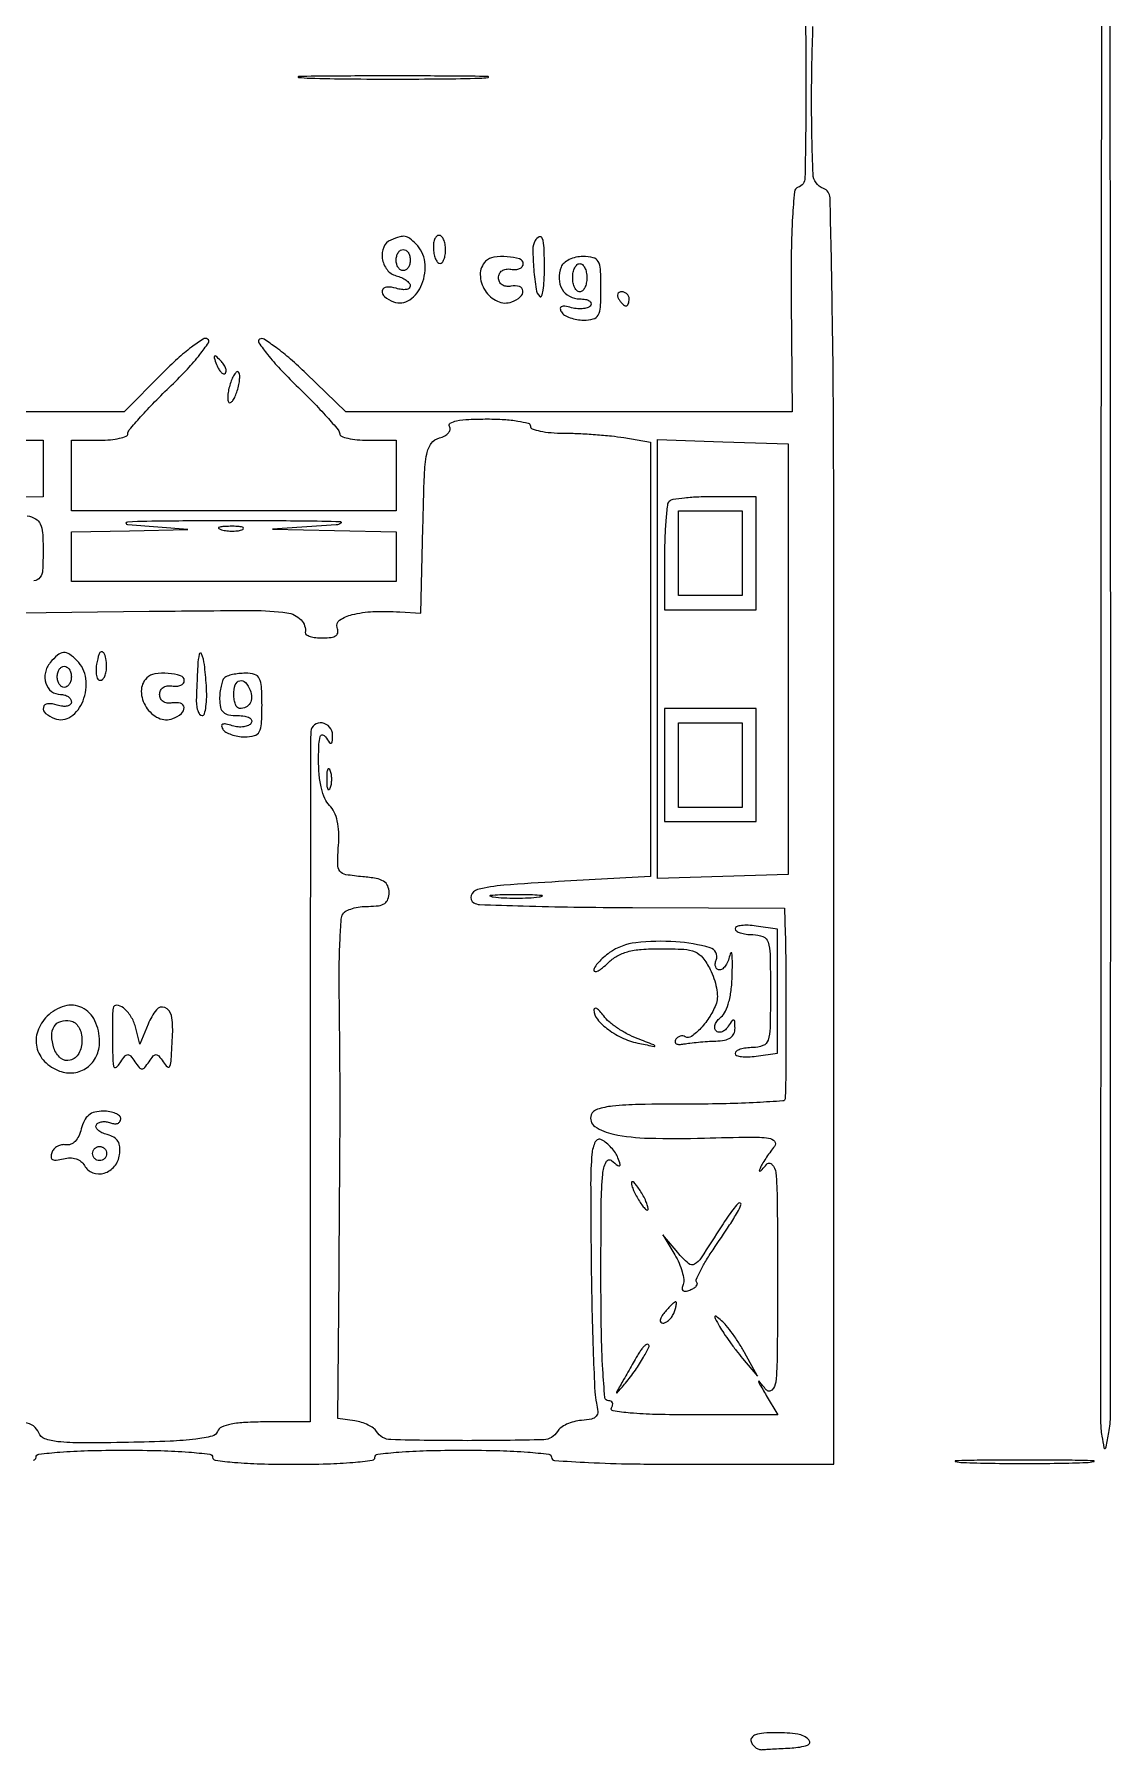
# Model space of a CAD drawing. Extents: x 29 to 450, y 25 to 639.
# Drawn here: x 293.8 to 446.2, y 24.6 to 267.5 of the extents above; entities that cross this region are included whole.
import ezdxf

# ---------------------------------------------------------------- set-up
doc = ezdxf.new("R2010")
doc.units = 0
doc.header["$MEASUREMENT"] = 0

msp = doc.modelspace()

# ---------------------------------------------------------------- linework, layer by layer
for points in [[(444.999065, 337, 0.000156), (444.839128, 235.023106, 0.000256), (444.77486, 148.75625, 0.000015), (444.759122, 71.050133, 0.043297), (444.936629, 69, 0.003348), (445.239117, 67.333945, 0.497988), (445.390743, 67.258742, 0.232536), (445.546056, 67.462963, 0.001904), (445.936629, 69.5, 0.046358), (446.165654, 71.956113, 0.000024), (446.18736, 149.4625, 0.00033), (446.150588, 235.680606, 0.000201), (445.999065, 337.5), (445.49813, 602.5)], [(332.807349, 261.252539, 0.003981), (338.367548, 261.154515, 0.002429), (344.93413, 261.122944, 0.002434), (351.442328, 261.154944, 0.004313), (356.807349, 261.253728, 0.033354), (358.022625, 261.367959, 0.911073), (358.015284, 261.4767, 0.005306), (353.111224, 261.550159, 0.001104), (344.5, 261.568746, 0.001082), (335.897826, 261.549708, 0.005665), (331.165284, 261.475369, 0.931919), (331.1606, 261.367549, 0.022072)], [(344.25, 238.337719, 0.20014), (343.241689, 237.343047, 0.137008), (343.038898, 235.726901, 0.127134), (343.706585, 234.149461, 0.166951), (345, 233.289749, -0.041867), (345.765364, 233.019474, -0.053026), (346.4125, 232.641087, -0.062969), (346.856807, 232.218096, -0.172737), (347, 231.815981, -0.242691), (346.839822, 231.505415, -0.115953), (346.4125, 231.330975, -0.074337), (345.766432, 231.325616, -0.041831), (345, 231.5, 0.087767), (343.637946, 231.681184, 0.346719), (343.039426, 231.166389, 0.279187), (343.349032, 230.32228, 0.077236), (344.626748, 229.589736, 0.248418), (346.92114, 229.867722, 0.149712), (348.656085, 232.07556, 0.123165), (349.049133, 235.236312, 0.167547), (347.8, 237.8, 0.032008), (346.928205, 238.566791, 0.127454), (346.278688, 238.84437, 0.111947), (345.530053, 238.789895, 0.021985)], [(350.274953, 237, 0.037158), (350.390276, 236.234197, 0.053734), (350.612592, 235.5875, 0.068155), (350.900104, 235.143433, 0.218405), (351.212804, 235, 0.229038), (351.514329, 235.145768, 0.073935), (351.768761, 235.5875, 0.056318), (351.942471, 236.234087, 0.037503), (352, 237, 0.044935), (351.931059, 237.765567, 0.064806), (351.724506, 238.4125, 0.084737), (351.420523, 238.849711, 0.201195), (351.062149, 239, 0.210357), (350.715684, 238.847489, 0.091879), (350.444047, 238.4125, 0.067802), (350.286055, 237.765705, 0.044872)], [(364.683706, 238.25, 0.135001), (364.351424, 236.983262, 0.01769), (364.484102, 234.175626, 0.016556), (364.809153, 231.37886, 0.160504), (365.339609, 230.327058, 0.555489), (365.594074, 230.38629, 0.041181), (365.80601, 231.23149, 0.027532), (365.953493, 232.587697, 0.013319), (366, 234.333333, 0.00957), (365.944554, 237.229922, 0.071606), (365.697489, 238.578098, 0.443574), (365.258875, 238.769561, 0.156888)], [(347, 235.5, -0.064853), (346.925306, 234.926543, -0.082425), (346.70625, 234.440625, -0.098894), (346.381354, 234.115568, -0.148195), (346, 234, -0.148195), (345.618646, 234.115568, -0.098894), (345.29375, 234.440625, -0.082425), (345.074694, 234.926543, -0.064853), (345, 235.5, -0.064853), (345.074694, 236.073457, -0.082425), (345.29375, 236.559375, -0.098894), (345.618646, 236.884432, -0.148195), (346, 237, -0.148195), (346.381354, 236.884432, -0.098894), (346.70625, 236.559375, -0.082425), (346.925306, 236.073457, -0.064853)], [(357.666667, 235.333333, 0.203576), (356.904251, 233.445001, 0.13969), (357.586029, 231.20543, 0.140065), (359.34396, 229.665521, 0.204655), (361.373252, 229.589736, 0.080327), (362.582434, 230.292894, 0.239326), (362.956551, 231.144437, 0.326724), (362.466033, 231.741869, 0.104915), (361.25, 231.793837, -0.077164), (360.555007, 231.785266, -0.115959), (359.992694, 232.005036, -0.130415), (359.630443, 232.428228, -0.112622), (359.5, 233, -0.112622), (359.630443, 233.571772, -0.130415), (359.992694, 233.994964, -0.115959), (360.555007, 234.214734, -0.077164), (361.25, 234.206163, 0.056917), (361.91959, 234.170881, 0.086169), (362.485937, 234.305268, 0.115289), (362.861993, 234.582031, 0.178556), (363, 234.956163, 0.331012), (362.480685, 235.654648, 0.055445), (360.73425, 235.974934, 0.052996), (358.8154, 235.907188, 0.162461)], [(368.361626, 234.5, 0.097864), (368.074631, 232.841023, 0.128459), (368.496792, 231.369184, 0.138447), (369.550721, 230.365859, 0.122015), (371.027632, 230, -0.042233), (371.789905, 229.935499, -0.091693), (372.339475, 229.733827, -0.169416), (372.590411, 229.436252, -0.233749), (372.558021, 229.09388, -0.162969), (372.18892, 228.78668, -0.061468), (371.52937, 228.619503, -0.052514), (370.708733, 228.602652, -0.042871), (369.842632, 228.751404, 0.023353), (368.88657, 228.954262, 0.139278), (368.385113, 228.896647, 0.342811), (368.232, 228.628682, 0.103411), (368.402645, 228.157524, 0.118277), (368.850211, 227.713201, 0.048739), (369.624927, 227.340023, 0.044611), (370.572195, 227.085659, 0.04332), (371.559017, 227, 0.06242), (372.920538, 227.170636, 0.209074), (373.61439, 227.71088, 0.111917), (373.93188, 228.839967, 0.012802), (374, 231.5, 0.012648), (373.931941, 234.190099, 0.115972), (373.609368, 235.305579, 0.210922), (372.899566, 235.83697, 0.056782), (371.468615, 236, 0.055002), (370.457712, 235.888458, 0.057561), (369.511741, 235.559375, 0.06413), (368.767801, 235.074238, 0.125259)], [(372, 233, -0.048028), (371.926307, 232.234582, -0.068025), (371.70625, 231.5875, -0.088204), (371.381882, 231.151477, -0.191087), (371, 231, -0.191087), (370.618118, 231.151477, -0.088204), (370.29375, 231.5875, -0.068025), (370.073693, 232.234582, -0.048028), (370, 233, -0.048028), (370.073693, 233.765418, -0.068025), (370.29375, 234.4125, -0.088204), (370.618118, 234.848523, -0.191087), (371, 235, -0.191087), (371.381882, 234.848523, -0.088204), (371.70625, 234.4125, -0.068025), (371.926307, 233.765418, -0.048028)], [(376.5, 230, 0.029505), (376.768994, 229.617226, 0.035638), (377.066025, 229.29375, 0.038439), (377.34829, 229.065539, 0.151918), (377.559017, 229, 0.210953), (377.727648, 229.07446, 0.081139), (377.870461, 229.29375, 0.061769), (377.967655, 229.617151, 0.042167), (378, 230, 0.105053), (377.918938, 230.381556, 0.099167), (377.688914, 230.70625, 0.09642), (377.345238, 230.923877, 0.093332), (376.940983, 231, 0.108972), (376.586039, 230.921712, 0.182303), (376.3746, 230.70625, 0.161196), (376.343488, 230.3821, 0.082592)], [(319.564293, 220.706872, 0.036269), (319.866277, 220.059266, 0.070189), (320.210949, 219.604915, 0.120343), (320.538684, 219.40751, 0.278911), (320.806872, 219.473539, 0.20742), (320.927901, 219.779789, 0.082976), (320.837219, 220.231185, 0.063152), (320.558688, 220.753423, 0.043285), (320.124088, 221.266667, 0.011214), (319.463552, 221.893514, 0.400052), (319.270328, 221.888819, 0.286372), (319.21821, 221.663782, 0.008399)], [(321.5, 218, 0.02589), (321.275275, 217.139896, 0.033766), (321.16478, 216.334178, 0.03586), (321.166688, 215.677875, 0.179595), (321.317388, 215.349279, 0.359517), (321.561009, 215.32603, 0.088737), (321.87103, 215.627928, 0.052153), (322.202482, 216.210259, 0.026483), (322.5, 217, 0.02589), (322.724725, 217.860104, 0.033766), (322.83522, 218.665822, 0.03586), (322.833312, 219.322125, 0.179595), (322.682612, 219.650721, 0.359517), (322.438991, 219.67397, 0.088737), (322.12897, 219.372072, 0.052153), (321.797518, 218.789741, 0.026483)], [(383.666667, 201.333333, 0.169247), (383.402069, 200.785689, 0.007906), (383.195833, 198.708333, 0.012318), (383.048411, 196.19147, 0.008468), (383, 193.333333), (383, 186), (389.5, 186), (396, 186), (396, 194), (396, 202), (390.166667, 202, 0.010625), (387.883527, 201.951479, 0.014928), (385.851042, 201.804167, 0.011119), (384.189525, 201.596327, 0.161051)], [(336.5, 198), (327.5, 197.377941), (336.25, 197.188971), (345, 197), (345, 193.5), (345, 190), (322, 190), (299, 190), (299, 193.5), (299, 197), (307.25, 197.186303), (315.5, 197.372606), (307, 198, -0.386657), (306.778311, 198.233612, -0.408277), (306.991077, 198.460209, -0.008666), (312.410116, 198.591883, -0.001769), (322, 198.624726, -0.001601), (331.867349, 198.59202, -0.009136), (337.107352, 198.46211, -0.717324), (337.172749, 198.237412, -0.135952)], [(320.269032, 197.307009, 0.037336), (321.036634, 197.167106, 0.029507), (321.880008, 197.127736, 0.030339), (322.671085, 197.185595, 0.06278), (323.269032, 197.344063, 0.31318), (323.386009, 197.52287, 0.333666), (323.257153, 197.684921, 0.052471), (322.580113, 197.787295, 0.014395), (321.5, 197.805051, 0.012823), (320.431793, 197.764444, 0.080377), (319.900903, 197.643467, 0.597527), (319.883358, 197.48334, 0.087174)], [(296.010569, 178.512735, 0.119495), (295.316701, 177.093973, 0.133156), (295.389275, 175.575403, 0.151472), (296.19152, 174.435275, 0.165735), (297.468615, 174, -0.06795), (298.053961, 173.920083, -0.084534), (298.550156, 173.686455, -0.099721), (298.88196, 173.33965, -0.142072), (299, 172.932612, -0.20676), (298.841894, 172.566615, -0.136392), (298.430242, 172.350135, -0.086344), (297.789261, 172.323992, -0.043987), (297, 172.5, 0.087767), (295.637946, 172.681184, 0.346719), (295.039426, 172.166389, 0.279187), (295.349032, 171.32228, 0.077236), (296.626748, 170.589736, 0.248418), (298.92114, 170.867722, 0.149712), (300.656085, 173.07556, 0.123165), (301.049133, 176.236312, 0.167547), (299.8, 178.8, 0.046591), (298.722253, 179.69365, 0.170327), (297.87751, 179.919957, 0.161304), (297.047501, 179.573415, 0.040699)], [(302.923489, 179.75, 0.030387), (302.576567, 178.308895, 0.054918), (302.496897, 177.099055, 0.083978), (302.672315, 176.282188, 0.307064), (303.088484, 176, 0.205712), (303.436906, 176.149683, 0.0831), (303.732242, 176.5875, 0.063391), (303.933065, 177.234371, 0.043629), (304, 178, 0.047414), (303.897825, 179.07506, 0.090741), (303.584959, 179.880508, 0.31861), (303.229553, 180.03179, 0.271208)], [(316.9, 178.166667, 0.00054), (316.854524, 177.157702, 0.000283), (316.8, 175.902083, 0.000281), (316.745559, 174.61486, 0.000432), (316.7, 173.5, 0.034649), (316.728027, 172.54343, 0.054307), (316.897051, 171.738855, 0.072802), (317.169303, 171.190622, 0.250358), (317.511239, 171.015252, 0.327483), (317.847609, 171.270797, 0.036461), (318.066084, 172.269981, 0.033198), (318.170479, 173.640848, 0.020211), (318.120461, 175.265252, 0.011388), (317.838547, 178.256329, 0.070473), (317.446503, 179.745258, 0.729786), (317.108608, 179.715359, 0.043914)], [(299, 176.5, -0.064853), (298.925306, 175.926543, -0.082425), (298.70625, 175.440625, -0.098894), (298.381354, 175.115568, -0.148195), (298, 175, -0.148195), (297.618646, 175.115568, -0.098894), (297.29375, 175.440625, -0.082425), (297.074694, 175.926543, -0.064853), (297, 176.5, -0.064853), (297.074694, 177.073457, -0.082425), (297.29375, 177.559375, -0.098894), (297.618646, 177.884432, -0.148195), (298, 178, -0.148195), (298.381354, 177.884432, -0.098894), (298.70625, 177.559375, -0.082425), (298.925306, 177.073457, -0.064853)], [(309.666667, 176.333333, 0.203576), (308.904251, 174.445001, 0.13969), (309.586029, 172.20543, 0.140065), (311.34396, 170.665521, 0.204655), (313.373252, 170.589736, 0.080327), (314.582434, 171.292894, 0.239326), (314.956551, 172.144437, 0.326724), (314.466033, 172.741869, 0.104915), (313.25, 172.793837, -0.077164), (312.555007, 172.785266, -0.115959), (311.992694, 173.005036, -0.130415), (311.630443, 173.428228, -0.112622), (311.5, 174, -0.112622), (311.630443, 174.571772, -0.130415), (311.992694, 174.994964, -0.115959), (312.555007, 175.214734, -0.077164), (313.25, 175.206163, 0.056917), (313.91959, 175.170881, 0.086169), (314.485937, 175.305268, 0.115289), (314.861993, 175.582031, 0.178556), (315, 175.956163, 0.331012), (314.480685, 176.654648, 0.055445), (312.73425, 176.974934, 0.052996), (310.8154, 176.907188, 0.162461)], [(320.666667, 176.333333, 0.11238), (320.409196, 175.924097, 0.029781), (320.195833, 175.177083, 0.028659), (320.049067, 174.275476, 0.026022), (320, 173.333333, 0.053608), (320.125038, 172.170465, 0.155554), (320.52418, 171.477952, 0.142997), (321.275615, 171.110106, 0.042817), (322.559017, 171, -0.034002), (323.555082, 170.932184, -0.090659), (324.229286, 170.711166, -0.185794), (324.519309, 170.370859, -0.226763), (324.47486, 169.959323, -0.14796), (324.07809, 169.60891, -0.0712), (323.421053, 169.414639, -0.061078), (322.61905, 169.39593, -0.05221), (321.790614, 169.566457, 0.023277), (320.906721, 169.802336, 0.135994), (320.430747, 169.775611, 0.3561), (320.281871, 169.538245, 0.107804), (320.433788, 169.107134, 0.122013), (320.868428, 168.681953, 0.047814), (321.634075, 168.325221, 0.043656), (322.574486, 168.08188, 0.041511), (323.559017, 168, 0.06242), (324.920538, 168.170636, 0.209074), (325.61439, 168.71088, 0.111917), (325.93188, 169.839967, 0.012802), (326, 172.5, 0.013018), (325.931735, 175.121486, 0.106976), (325.62037, 176.267857, 0.205968), (324.946556, 176.819678, 0.070098), (323.666667, 177, 0.026022), (322.724524, 176.950933, 0.028659), (321.822917, 176.804167, 0.029781), (321.075903, 176.590804, 0.11238)], [(324.32411, 174.597766, -0.083866), (324.528228, 173.58597, -0.139064), (324.318827, 172.747118, -0.153921), (323.723232, 172.198496, -0.110173), (322.833333, 172, -0.219986), (322.51442, 172.147449, -0.07762), (322.244792, 172.5875, -0.059018), (322.061007, 173.23419, -0.039769), (322, 174, -0.08067), (322.217788, 175.341089, -0.254562), (322.861742, 175.941332, -0.281425), (323.655601, 175.698443, -0.089945)], [(335.157895, 162, 0.017491), (335.189089, 161.10856, 0.078554), (335.306058, 160.601562, 0.447206), (335.474999, 160.540618, 0.174857), (335.662281, 160.75, 0.057986), (335.818615, 161.320008, 0.037979), (335.87034, 162, 0.037979), (335.818615, 162.679992, 0.057986), (335.662281, 163.25, 0.174857), (335.474999, 163.459382, 0.447206), (335.306058, 163.398438, 0.078554), (335.189089, 162.89144, 0.017491)], [(365.25, 145.276604, -0.019375), (363.770235, 145.150935, -0.011494), (362, 145.110234, -0.011494), (360.229765, 145.150935, -0.019375), (358.75, 145.276604, -0.108536), (358.333801, 145.423685, -0.707215), (358.364062, 145.56145, -0.025693), (359.670434, 145.655793, -0.005179), (362, 145.679926, -0.005179), (364.329566, 145.655793, -0.025693), (365.635938, 145.56145, -0.707215), (365.666199, 145.423685, -0.108536)], [(393, 140.826807, 0.256148), (393.174221, 140.509042, 0.062173), (393.734375, 140.242875, 0.048525), (394.542277, 140.060153, 0.031373), (395.5, 140, -0.093656), (396.948613, 139.726255, -0.227396), (397.671875, 138.95, -0.071364), (397.953338, 137.210294, -0.004478), (398, 132, -0.004478), (397.953338, 126.789706, -0.071364), (397.671875, 125.05, -0.227396), (396.948613, 124.273745, -0.093656), (395.5, 124, 0.031373), (394.542277, 123.939847, 0.048525), (393.734375, 123.757125, 0.062173), (393.174221, 123.490958, 0.256148), (393, 123.173193, 0.314934), (393.202007, 122.88429, 0.055623), (393.88125, 122.7186, 0.042928), (394.850015, 122.677574, 0.025568), (396, 122.786692), (399, 123.226999), (399, 132), (399, 140.773001), (396, 141.213308, 0.025568), (394.850015, 141.322426, 0.042928), (393.88125, 141.2814, 0.055623), (393.202007, 141.11571, 0.314934)], [(375.222506, 137.443296, 0.026292), (374.371716, 136.778092, 0.031994), (373.652861, 136.066781, 0.033625), (373.141558, 135.407268, 0.149156), (373, 134.943296, 0.411523), (373.176876, 134.764786, 0.124453), (373.5875, 134.864593, 0.052632), (374.231181, 135.296728, 0.022252), (375, 136, -0.067706), (376.257284, 136.956177, -0.063468), (377.751619, 137.567329, -0.047111), (379.715895, 137.899063, -0.01829), (382.47432, 138, -0.013313), (385.739529, 137.913046, -0.086297), (387.33782, 137.546538, -0.129673), (388.410515, 136.721739, -0.045068), (389.467243, 135.063345, -0.038037), (390.000743, 133.805752, -0.035834), (390.35031, 132.456663, -0.037911), (390.482517, 131.21546, -0.093277), (390.340923, 130.313345, -0.053276), (389.443822, 128.447417, -0.047717), (388.143602, 126.736947, -0.051601), (386.818134, 125.568887, -0.301906), (385.935451, 125.539893, 0.115717), (385.587257, 125.656506, 0.100461), (385.203818, 125.615129, 0.093305), (384.843865, 125.421367, 0.084535), (384.564335, 125.104097, 0.181055), (384.500814, 124.783067, 0.240127), (384.674507, 124.546937, 0.120288), (385.110573, 124.446753, 0.043885), (385.745237, 124.511274, -0.017366), (386.609403, 124.645681, -0.007079), (387.792351, 124.77084, -0.006994), (389.068609, 124.869645, -0.008865), (390.25, 124.923489, 0.038781), (391.508168, 125.056515, 0.101849), (392.344931, 125.396429, 0.141274), (392.81931, 125.958208, 0.107741), (392.984687, 126.75, 0.012258), (392.952752, 127.709671, 0.316514), (392.799661, 127.902565, 0.321396), (392.568858, 127.822199, 0.012468), (392.03906, 127.02896, -0.063267), (391.623628, 126.5259, -0.096837), (391.146203, 126.225861, -0.126842), (390.685257, 126.172304, -0.16362), (390.305945, 126.360721, -0.172967), (390.117551, 126.757949, -0.110341), (390.17913, 127.27087, -0.084544), (390.487818, 127.825376, -0.05805), (391.001572, 128.331761, 0.119468), (391.642519, 129.139478, 0.044935), (392.131628, 130.508377, 0.036682), (392.460305, 132.31436, 0.021745), (392.59864, 134.5, 0.006457), (392.610883, 136.297249, 0.027402), (392.545462, 137.370313, 0.525601), (392.418059, 137.437823, 0.230579), (392.279089, 137.25, -0.042151), (392.042606, 136.388889, -0.055546), (391.678994, 135.660937, -0.067626), (391.251317, 135.162631, -0.183644), (390.82346, 135, -0.157518), (390.472871, 135.113259, -0.152002), (390.248746, 135.41168, -0.112536), (390.194816, 135.865277, -0.065247), (390.323815, 136.401464, 0.442105), (389.448786, 138.140715, 0.050856), (384.596912, 138.976094, 0.045608), (378.934624, 138.84996, 0.125043)], [(295.571429, 128.428571, 0.111347), (294.243028, 126.326677, 0.141968), (294.106653, 124.048399, 0.140911), (295.210845, 122.037919, 0.109079), (297.322442, 120.680645, 0.120081), (299.361767, 120.445162, 0.127601), (301.229536, 121.186599, 0.124555), (302.532537, 122.761353, 0.111309), (303, 124.835184, 0.110303), (302.335181, 127.812128, 0.171868), (300.505717, 129.662029, 0.184532), (298.026227, 129.874756, 0.127186)], [(304.909091, 129.583333, 0.036508), (304.830027, 128.616775, 0.002647), (304.82108, 125.938173, 0.003735), (304.846039, 123.29023, 0.016971), (304.924404, 121.75, 0.068266), (305.030676, 121.277194, 0.37602), (305.242456, 121.163128, 0.170499), (305.552063, 121.358544, 0.022283), (306.015313, 122, -0.02553), (306.611152, 122.813869, -0.225667), (307.002552, 123, -0.224154), (307.395659, 122.814443, -0.025194), (308, 122, 0.025512), (308.604548, 121.186357, 0.223821), (309, 121, 0.223821), (309.395452, 121.186357, 0.025512), (310, 122, -0.025194), (310.604341, 122.814443, -0.224154), (310.997448, 123, -0.225667), (311.388848, 122.813869, -0.02553), (311.984687, 122, 0.063397), (312.610975, 121.267702, 0.53812), (312.957703, 121.356497, 0.068747), (313.147638, 122.31584, 0.002688), (313.337891, 125.9157, 0.055818), (313.170431, 128.52473, 0.257486), (312.252613, 129.660549, 0.333622), (311.036122, 129.340986, 0.071405), (309.865829, 127.331282), (308.719352, 124.5), (308.082093, 126.925861, 0.077297), (307.435866, 128.407923, 0.077183), (306.369799, 129.624573, 0.157133), (305.437402, 130.002933, 0.390733)], [(373, 129.346117, 0.177649), (373.492479, 128.003762, 0.058499), (375.054488, 126.546643, 0.053224), (377.194105, 125.300303, 0.057037), (379.5, 124.568883, 0.00101), (381.557622, 124.170631, 0.622975), (381.6137, 124.245064, 0.184635), (381.466162, 124.378979, 0.000611), (379.138166, 125.283671, -0.030527), (377.74927, 125.92143, -0.025347), (376.356097, 126.76068, -0.026089), (375.156257, 127.663437, -0.060631), (374.388166, 128.483829, 0.024205), (373.853319, 129.145535, 0.071819), (373.407774, 129.520229, 0.235623), (373.136578, 129.545533, 0.309618)], [(300.5, 125, -0.120952), (300.051496, 123.173062, -0.209908), (298.853544, 122.213171, -0.242767), (297.480204, 122.512513, -0.144119), (296.52089, 123.934181, -0.069586), (296.225695, 125.670696, -0.143817), (296.571466, 126.990439, -0.183392), (297.493659, 127.715258, -0.124038), (298.843237, 127.791673, -0.117199), (299.52035, 127.486376, -0.094852), (300.050229, 126.887974, -0.079715), (300.386881, 126.036485, -0.054407)], [(300.406149, 112.48209, -0.049602), (300.043739, 111.473724, -0.080692), (299.527308, 110.727195, -0.10367), (298.90781, 110.305213, -0.14203), (298.240841, 110.23209, 0.089623), (297.618327, 110.228484, 0.081851), (297.01467, 110.009569, 0.083342), (296.522204, 109.613334, 0.098356), (296.219863, 109.098358, 0.087944), (296.121253, 108.484819, 0.277308), (296.332721, 108.145335, 0.15459), (296.871736, 108.055068, 0.028746), (297.868476, 108.255355, -0.058999), (298.816232, 108.386901, -0.082407), (299.66135, 108.26402, -0.092272), (300.351174, 107.893544, -0.096224), (300.849606, 107.304255, 0.176556), (302.0459, 106.273757, 0.166378), (303.65899, 106.222387, 0.147466), (305.108461, 107.194406, 0.137328), (305.829108, 108.833148, 0.055095), (305.863497, 109.932317, 0.117653), (305.603445, 110.73575, 0.125423), (305.022946, 111.303154, 0.067269), (304.090356, 111.686622, -0.042969), (303.335785, 111.954955, -0.075656), (302.782907, 112.316057, -0.116828), (302.510902, 112.706404, -0.236668), (302.543272, 113.070016, -0.141718), (302.852388, 113.349816, -0.078803), (303.342289, 113.499654, -0.067911), (303.931898, 113.501967, -0.058747), (304.532025, 113.349337, 0.066643), (305.093585, 113.215885, 0.114223), (305.568782, 113.276674, 0.15229), (305.881585, 113.517917, 0.154099), (306, 113.893011, 0.209083), (305.814921, 114.31626, 0.081846), (305.271222, 114.674822, 0.062345), (304.468851, 114.918772, 0.042683), (303.519052, 115, 0.058711), (302.320808, 114.858814, 0.11185), (301.45477, 114.432595, 0.108521), (300.840523, 113.664372, 0.053144)], [(304, 109, -0.099038), (303.923658, 108.618362, -0.097945), (303.70625, 108.29375, -0.097945), (303.381638, 108.076342, -0.099038), (303, 108, -0.099038), (302.618362, 108.076342, -0.097945), (302.29375, 108.29375, -0.097945), (302.076342, 108.618362, -0.099038), (302, 109, -0.099038), (302.076342, 109.381638, -0.097945), (302.29375, 109.70625, -0.097945), (302.618362, 109.923658, -0.099038), (303, 110, -0.099038), (303.381638, 109.923658, -0.097945), (303.70625, 109.70625, -0.097945), (303.923658, 109.381638, -0.099038)], [(379, 103, 0.018122), (379.446431, 102.233921, 0.025446), (379.902822, 101.5875, 0.023718), (380.316932, 101.108693, 0.205392), (380.570368, 101, 0.439016), (380.692263, 101.132581, 0.048507), (380.609072, 101.5875, 0.03505), (380.375169, 102.232522, 0.018363), (380, 103, 0.018122), (379.553569, 103.766079, 0.025446), (379.097178, 104.4125, 0.023718), (378.683068, 104.891307, 0.205392), (378.429632, 105, 0.439016), (378.307737, 104.867419, 0.048507), (378.390928, 104.4125, 0.03505), (378.624831, 103.767478, 0.018363)], [(391.099797, 98.75, -0.003419), (388.187801, 94.231797, -0.112807), (387.261492, 93.339328, -0.330753), (386.397703, 93.423137, -0.033491), (384.873971, 95), (382.76266, 97.5), (384.457317, 94.669212, -0.031946), (385.067158, 93.485005, -0.035023), (385.499933, 92.268034, -0.037504), (385.715167, 91.187842, -0.122638), (385.626915, 90.470139, 0.061501), (385.486909, 89.906718, 0.256161), (385.61246, 89.59313, 0.219591), (385.967458, 89.500169, 0.047586), (386.594056, 89.674466, 0.039402), (387.130092, 89.930216, 0.076128), (387.499973, 90.226822, 0.129451), (387.650742, 90.512595, 0.258913), (387.5826, 90.750734, -0.3039), (387.507209, 91.131766, -0.016082), (388.046558, 92.317515, -0.020817), (388.836171, 93.760571, -0.013173), (389.869294, 95.377195, 0.002568), (392.224484, 98.895841, 0.01677), (393.338366, 100.70782, 0.035352), (393.82662, 101.72645, 0.529251), (393.640576, 102, 0.220822), (393.371816, 101.875219, 0.009482), (392.697271, 101.045312, 0.01469), (391.925068, 99.995403, 0.009778)], [(383, 86.5, 0.035237), (382.57205, 85.903434, 0.100348), (382.396714, 85.425778, 0.22275), (382.484197, 85.128897, 0.214681), (382.770566, 85, 0.125677), (383.201557, 85.11007, 0.064053), (383.656816, 85.440625, 0.05745), (384.065988, 85.926337, 0.054778), (384.361626, 86.5, 0.019009), (384.557685, 87.075405, 0.034664), (384.666459, 87.559375, 0.044074), (384.688496, 87.904913, 0.407084), (384.59106, 88, 0.176553), (384.395857, 87.928855, 0.014236), (383.980891, 87.559375, 0.017822), (383.50208, 87.074599, 0.012711)], [(390.807831, 84.5, 0.018896), (391.391011, 83.557437, 0.008302), (392.229971, 82.353125, 0.008203), (393.163266, 81.103449, 0.01089), (394.054949, 80), (396.166798, 77.5), (394.333399, 80.826884, 0.015625), (393.5277, 82.1866, 0.014725), (392.623281, 83.521099, 0.014867), (391.752483, 84.655246, 0.048441), (391.08628, 85.326884, 0.00888), (390.295395, 85.959792, 0.515257), (390.143511, 85.913736, 0.20884), (390.166156, 85.653942, 0.004394)], [(379.381265, 80.75, 0.001733), (379.002964, 80.103061, 0.000545), (378.441523, 79.132812, 0.000545), (377.817409, 78.048813, 0.000604), (377.216757, 77, 0.000591), (376.227227, 75.262545, 0.250506), (376.223827, 75.129851, 0.538158), (376.305796, 75.120126, 0.000795), (377.467784, 76.5, 0.020782), (378.872189, 78.321789, 0.024578), (380.038538, 80.157433, 0.022752), (380.808348, 81.667695, 0.545229), (380.594201, 82, 0.166473), (380.363363, 81.920953, 0.035166), (380.041482, 81.632812, 0.033227), (379.698263, 81.228557, 0.026229)], [(425.25, 65.255432, 0.005996), (429.233329, 65.151523, 0.003522), (434, 65.117947, 0.003522), (438.766671, 65.151523, 0.005996), (442.75, 65.255432, 0.038501), (443.797878, 65.376512, 0.891106), (443.789062, 65.490823, 0.007935), (440.275186, 65.568856, 0.001583), (434, 65.58873, 0.001583), (427.724814, 65.568856, 0.007935), (424.210938, 65.490823, 0.891106), (424.202122, 65.376512, 0.038501)], [(395.25, 25.75, 0.081128), (395.496931, 25.279889, 0.074405), (395.886979, 24.896563, 0.077388), (396.356226, 24.656012, 0.101531), (396.833333, 24.6, -0.005367), (397.474242, 24.648011, -0.001236), (398.555878, 24.714688, -0.001277), (399.80231, 24.785234, -0.001247), (401.059017, 24.85, 0.063902), (403.249366, 25.24095, 0.567177), (403.43277, 26.008099, 0.158769), (401.862259, 26.783634, 0.035959), (398.85765, 27, 0.018394), (397.044076, 26.933259, 0.065085), (395.905453, 26.698231, 0.144203), (395.344816, 26.298012, 0.251656)]]:
    msp.add_lwpolyline(points, format="xyb", close=True)
for points in [[(402.975747, 269.036026, -0.003932), (403.022593, 258.079971, -0.004108), (402.893403, 247.136065, -0.317305), (401.913187, 245.804396, 0.296493), (401.403843, 245.164879, 0.008991), (401.126335, 241.619705, 0.012486), (400.954151, 236.725404, 0.004433), (400.94483, 229.721062), (401.063285, 214), (369.466127, 214), (337.868969, 214), (332.248476, 219.444057, 0.013159), (330.024608, 221.487474, 0.020544), (327.99576, 223.113869, 0.015798), (326.292853, 224.286559, 0.288919), (325.663752, 224.292187, 0.428525), (325.558322, 223.791444, 0.017058), (326.789397, 222.125159, 0.020926), (328.560184, 220.074384, 0.012078), (330.84976, 217.751905, -0.007087), (333.206512, 215.408537, -0.010578), (335.193367, 213.288221, -0.005894), (336.792652, 211.464673, -0.178919), (337, 210.903776, 0.308537), (337.239344, 210.55283, 0.037893), (338.175, 210.265484, 0.03427), (339.466905, 210.06534, 0.0213), (341, 210), (345, 210), (345, 205), (345, 200), (322, 200), (299, 200), (299, 205), (299, 210), (303, 210, 0.0213), (304.533095, 210.06534, 0.03427), (305.825, 210.265484, 0.037893), (306.760656, 210.55283, 0.308537), (307, 210.903776, -0.178919), (307.207348, 211.464673, -0.005894), (308.806633, 213.288221, -0.010578), (310.793488, 215.408537, -0.007087), (313.15024, 217.751905, 0.012584), (315.43694, 220.076161, 0.021825), (317.198822, 222.132441, 0.018446), (318.408314, 223.798573, 0.425227), (318.296141, 224.316975, 0.290405), (317.651676, 224.309442, 0.017691), (316.001781, 223.15057, 0.021926), (314.036576, 221.523478, 0.014048), (311.895901, 219.474592), (306.5, 214.011495), (285.936861, 214.005747)], [(293.622551, 65.56833, 0.375539), (294, 66, -0.380863), (294.39027, 66.438029, -0.008841), (297.375, 66.73, -0.013787), (301.313127, 66.935981, -0.006171), (306.5, 67, -0.006171), (311.686873, 66.935981, -0.013787), (315.625, 66.73, -0.008841), (318.60973, 66.438029, -0.380863), (319, 66, 0.377473), (319.382029, 65.566068, 0.010078), (322.125, 65.271739, 0.014876), (325.755364, 65.064625, 0.00681), (330.5, 65, 0.00681), (335.244636, 65.064625, 0.014876), (338.875, 65.271739, 0.010078), (341.617971, 65.566068, 0.377473), (342, 66, -0.380863), (342.39027, 66.438029, -0.008841), (345.375, 66.73, -0.013787), (349.313127, 66.935981, -0.006171), (354.5, 67, -0.006171), (359.686873, 66.935981, -0.013787), (363.625, 66.73, -0.008841), (366.60973, 66.438029, -0.380863), (367, 66, 0.395015), (367.428413, 65.542341, 0.004008), (372.25, 65.2625, 0.008881), (378.493996, 65.061394, 0.003609), (387, 65), (407, 65), (407, 155.031385, 0.000432), (406.955394, 206.707657, 0.003707), (406.744236, 229.80975, 0.002146), (406.442042, 244.304099, 0.303661), (405.5, 245.638374, -0.299677), (404.038462, 247.676676, -0.009938), (403.830492, 258.139512, -0.009535), (404.029707, 268.584741, -0.403086)], [(288.067233, 185.5), (310.033617, 185.768794, -0.002102), (324.673687, 185.886372, -0.034933), (329.530523, 185.565299, -0.163753), (331.524217, 184.576352, -0.240032), (332.118421, 182.75, 0.306404), (332.253491, 182.461629, 0.061424), (332.800589, 182.220313, 0.045911), (333.616249, 182.054152, 0.027308), (334.606989, 182, 0.030504), (335.810246, 182.073478, 0.125393), (336.485376, 182.336472, 0.219468), (336.746832, 182.795492, 0.113506), (336.652487, 183.463222, -0.350564), (336.985692, 184.510826, -0.085832), (338.760931, 185.297755, -0.051368), (341.71479, 185.724155, -0.025564), (345.5, 185.684787), (348.5, 185.5), (348.779906, 197.641189, -0.003371), (349.001154, 205.065344, -0.036698), (349.329143, 208.037816, -0.112282), (349.975085, 209.536742, -0.172816), (351.130521, 210.323881, 0.055394), (351.874814, 210.609532, 0.093686), (352.399193, 211.019839, 0.134215), (352.625009, 211.483544, 0.187118), (352.541599, 211.932692, -0.423784), (352.658799, 212.395339, -0.081644), (353.561591, 212.733179, -0.037653), (355.284533, 212.940731, -0.011154), (357.940983, 213, -0.015216), (360.283285, 212.928701, -0.025683), (362.235246, 212.708739, -0.023815), (363.695432, 212.395695, -0.340288), (364, 212, 0.316229), (364.27394, 211.610179, 0.034005), (365.395312, 211.290517, 0.032032), (366.92935, 211.065457, 0.019831), (368.75, 210.988994, -0.010606), (370.842282, 210.939756, -0.007335), (373.20625, 210.799145, -0.0074), (375.475179, 210.596949, -0.015033), (377.25, 210.358152), (381, 209.738315), (381, 178.980697), (381, 148.223078), (368, 147.5, 0.005821), (360.242111, 146.97783, 0.041317), (356.522482, 146.372078, 0.258416), (355.613557, 145.525684, 0.346009), (355.98593, 144.508696, 0.130301), (356.80349, 144.260773, 0.001276), (363.002001, 144.057767, 0.0041), (370.168536, 143.900171, 0.002633), (378.48593, 143.829286), (400, 143.759215), (400.103508, 140.129608, -0.00646), (400.169735, 135.881716, -0.000986), (400.17564, 127.412532, -0.000407), (400.156803, 118.395903, -0.023772), (400.073716, 116.75, -0.366503), (399.761399, 116.447021, -0.002997), (396.087457, 116.220313, -0.008661), (391.747432, 116.053952, -0.005248), (386.606989, 116, 0.003874), (379.37714, 115.943983, 0.023416), (375.634318, 115.710429, 0.045942), (373.494249, 115.27447, 0.231931), (372.626089, 114.467987, 0.349343), (373.138823, 112.843719, 0.098116), (375.767699, 111.740788, 0.044693), (380.776586, 111.175874, 0.012584), (388.647153, 111.193083, -0.003089), (395.138036, 111.330552, -0.033634), (397.748504, 111.194042, -0.193999), (398.592372, 110.730043, -0.362581), (398.584455, 110, 0.017508), (398.041214, 109.316432, 0.011749), (397.466942, 108.5, 0.011841), (396.947538, 107.682157, 0.022812), (396.577947, 107, 0.052896), (396.429631, 106.58757, 0.644517), (396.527433, 106.510832, 0.091412), (396.848428, 106.761011, 0.011264), (397.425843, 107.44113, -0.454229), (398.222567, 107.47037, -0.165569), (398.75513, 106.298613, -0.022919), (398.963305, 102.344437, -0.001692), (399, 91.5, -0.001651), (398.963853, 80.553187, -0.023447), (398.754692, 76.646615, -0.176114), (398.209593, 75.515369, -0.438461), (397.394509, 75.55887, 0.00196), (396.400933, 76.750618, 0.710594), (396.325445, 76.721886, 0.126267), (396.39252, 76.488362, 0.00094), (397.417562, 74.75), (399.046106, 72), (386.964036, 72, -0.005692), (381.776526, 72.059055, -0.016062), (378.157368, 72.257904, -0.01604), (375.707555, 72.551031, -0.537636), (375.5, 73, 0.082592), (375.656512, 73.3821, 0.161196), (375.6254, 73.70625, 0.182303), (375.413961, 73.921712, 0.108972), (375.059017, 74, -0.38873), (374.557536, 74.459284, -0.006941), (374.265024, 78.410095, -0.011128), (374.060499, 83.822826, -0.003878), (374, 91.622445, -0.00202), (374.041504, 101.897158, -0.02119), (374.253674, 106.098916, -0.088463), (374.724755, 107.805741, -0.488543), (375.522892, 107.981001, 0.00889), (376.384211, 107.29166, 0.278856), (376.643784, 107.262132, 0.38149), (376.732804, 107.466241, 0.012196), (376.405243, 108.386337, 0.05679), (376.038653, 109.090722, 0.035041), (375.462872, 109.82746, 0.034821), (374.782258, 110.484472, 0.051732), (374.096655, 110.948272, 0.425487), (373.2018, 110.658494, 0.091877), (372.717324, 108.906727, 0.022393), (372.542825, 104.734713, 0.001856), (372.615415, 93.882567, 0.002792), (372.728014, 86.839509, 0.003892), (372.913, 80.53942, 0.002393), (373.135076, 75.245367, 0.04984), (373.366147, 73.67729, -0.046156), (373.551256, 72.482108, -0.194867), (373.325282, 71.808118, -0.165139), (372.661982, 71.414956, -0.031301), (371.251151, 71.208714, 0.042799), (370.171101, 71.025406, 0.04306), (369.140328, 70.661093, 0.046676), (368.302752, 70.182546, 0.112527), (367.82726, 69.655815, -0.264649), (365.891373, 68.487069, -0.006429), (355.058447, 68.347742, -0.006575), (344.242192, 68.489945, -0.252374), (342.209473, 69.655742, 0.101371), (341.770889, 70.119315, 0.040078), (341.010518, 70.565775, 0.037577), (340.085686, 70.930554, 0.038512), (339.124206, 71.149185), (336.748412, 71.5), (336.909322, 92, 0.000252), (337.024314, 107.653212, 0.001499), (337.055723, 115.822073, 0.002186), (337.031722, 122.629418, 0.000943), (336.942948, 131.703013, -0.00601), (336.944346, 135.688146, -0.008633), (337.048939, 139.216443, -0.005176), (337.217917, 142.164661, -0.122094), (337.47096, 142.953013, -0.142638), (337.918236, 143.356405, -0.041668), (338.79187, 143.692448, -0.038173), (339.885778, 143.922869, -0.032836), (341.059017, 144, 0.03217), (342.505273, 144.093149, 0.114092), (343.370936, 144.41488, 0.162136), (343.837916, 145.008832, 0.086417), (344, 145.939635, 0.104947), (343.796162, 146.900086, 0.153802), (343.228511, 147.54279, 0.092346), (342.149621, 147.946358, 0.022725), (340.264375, 148.189635, -0.01928), (337.891445, 148.479244, -0.18989), (337.04186, 148.983113, -0.170156), (336.714974, 149.959411, -0.014839), (336.830884, 152.612062, 0.027328), (336.866323, 154.506761, 0.045818), (336.663962, 156.085153, 0.055834), (336.230354, 157.348449, 0.086014), (335.566509, 158.290633, -0.093374), (334.903211, 159.261862, -0.043718), (334.414367, 160.709786, -0.036641), (334.110197, 162.536804, -0.023729), (334.015313, 164.678571, -0.00936), (334.064817, 166.939114, -0.061978), (334.249304, 168.05108, -0.368225), (334.578986, 168.265643, -0.22057), (335, 168, 0.011213), (335.563444, 167.169589, 0.309569), (335.798096, 167.083458, 0.327416), (335.952739, 167.271084, 0.011938), (335.984687, 168.25, 0.182898), (335.569963, 169.375481, 0.175365), (334.505869, 169.968947, 0.205055), (333.430792, 169.702492, 0.21753), (332.916666, 168.75, 0.016161), (332.882586, 167.755364, 0.000041), (332.856568, 153.69375, 0.000259), (332.836729, 137.837167, 0.000161), (332.8291, 119.25), (332.824867, 71), (326.519423, 71, 0.012905), (323.633538, 70.925504, 0.03553), (321.614509, 70.676627, 0.05218), (320.285301, 70.268449, 0.203278), (319.700774, 69.662613, -0.246343), (318.938187, 68.991988, -0.028736), (316.631371, 68.570321, -0.020828), (312.992317, 68.272383, -0.005334), (307.086857, 68.09888, -0.004155), (300.451557, 68.029912, -0.026756), (297.103983, 68.202177, -0.05769), (295.225371, 68.622596, -0.220727), (294.386083, 69.436268, 0.296008), (292.426812, 70.861224, 0.01141)], [(292.75, 199.294267, -0.079084), (293.931077, 198.865659, -0.159215), (294.598584, 198.14779, -0.092288), (294.919986, 196.885008, -0.016295), (295, 194.430449, -0.012458), (294.928674, 191.568222, -0.15594), (294.552503, 190.566461, -0.204542), (293.705118, 190.104992, -0.023793)]]:
    msp.add_lwpolyline(points, format="xyb")
msp.add_lwpolyline([(272.5, 210), (295, 210), (295, 206), (295, 202), (287.25, 201.81662)])
for points in [[(400.5, 179), (400.5, 148.5), (391.25, 148.212474), (382, 147.924948), (382, 179), (382, 210.075052), (391.25, 209.787526), (400.5, 209.5)], [(394, 194), (394, 188), (389.5, 188), (385, 188), (385, 194), (385, 200), (389.5, 200), (394, 200)], [(383, 164), (383, 156), (389.5, 156), (396, 156), (396, 164), (396, 172), (389.5, 172), (383, 172)], [(394, 164), (394, 158), (389.5, 158), (385, 158), (385, 164), (385, 170), (389.5, 170), (394, 170)]]:
    msp.add_lwpolyline(points, close=True)

doc.saveas('drawing.dxf')
